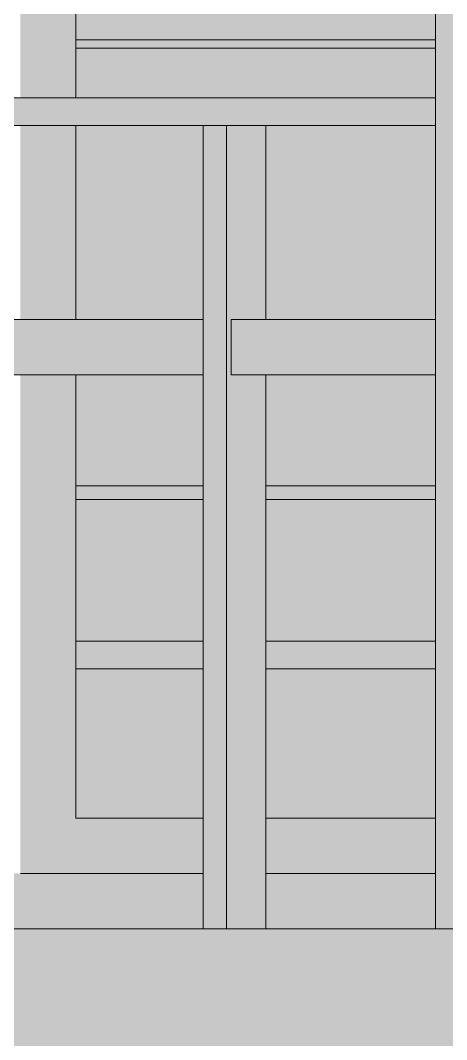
# Model space of a CAD drawing. Header units: centimetres. Extents: x -4381 to 5639, y -3920 to 4826.
# Drawn here: x 22.237 to 22.622, y 32.104 to 33.024 of the extents above; entities that cross this region are included whole.
import ezdxf
from ezdxf.xclip import XClip

# ---------------------------------------------------------------- set-up
doc = ezdxf.new("R2010")
doc.units = ezdxf.units.CM
doc.header["$MEASUREMENT"] = 0
doc.header["$XCLIPFRAME"] = 0
doc.set_wipeout_variables(frame=1)
doc.linetypes.add('Wipeout_Contour', pattern=[100, 0, -100])
for name, color, linetype in [('01- MOBILIER', 7, 'Continuous'), ('Dalles', 7, 'Continuous'), ('Drawing & Figure', 7, 'Continuous'), ('Structural - Bearing', 7, 'Continuous')]:
    doc.layers.add(name, color=color, linetype=linetype)
for name, color, linetype, lineweight in [('01- MOBILIER_Pen_No__1', 7, 'Continuous', 5), ('01- MOBILIER_Pen_No__18', 9, 'Continuous', 5), ('01- MOBILIER_Pen_No__2', 8, 'Continuous', 5), ('Dalles_Pen_No__1', 7, 'Continuous', 5), ('Structural - Bearing_Pen_No__1', 7, 'Continuous', 5), ('Structural - Bearing_Pen_No__18', 9, 'Continuous', 5)]:
    doc.layers.add(name, color=color, linetype=linetype, lineweight=lineweight)
for name, color, linetype, lineweight, true_color in [('01- MOBILIER_Pen_No__102', 7, 'Continuous', 5, 0xcccccc), ('01- MOBILIER_Pen_No__186', 7, 'Continuous', 5, 0xe8e8e8), ('Structural - Bearing_Pen_No__102', 7, 'Continuous', 5, 0xcccccc), ('Structural - Bearing_Pen_No__112', 7, 'Continuous', 5, 0xd5aaaa)]:
    doc.layers.add(name, color=color, linetype=linetype, lineweight=lineweight, true_color=true_color)

# ---------------------------------------------------------------- blocks, each defined once
blk = doc.blocks.new('Drawing_8_8', base_point=(-322.57542, 32.20361))
at = {"color": 254, "linetype": 'Wipeout_Contour', "lineweight": 0, "ltscale": 243.264793}
blk.add_wipeout([(20.11205, 32.60361), (20.76205, 32.60361), (20.76205, 35.20361), (22.61205, 35.20361), (22.61205, 35.30361), (20.11205, 35.30361)], dxfattribs=at).dxf.layer = 'Structural - Bearing'
at = {"color": 254, "linetype": 'Wipeout_Contour', "lineweight": 0, "ltscale": 156.698341}
blk.add_wipeout([(22.40215, 32.25361), (22.1383, 32.25361), (22.14413, 32.20361), (22.40215, 32.20361)], dxfattribs=at).dxf.layer = 'Structural - Bearing'
at = {"color": 254, "linetype": 'Wipeout_Contour', "lineweight": 0, "ltscale": 157.314127}
blk.add_wipeout([(22.45872, 32.25361), (22.45872, 32.20361), (22.61205, 32.20361), (22.61205, 32.25361)], dxfattribs=at).dxf.layer = 'Structural - Bearing'
at = {"layer": 'Structural - Bearing_Pen_No__18', "linetype": 'Continuous', "ltscale": 10}
for points in [[(22.40215, 32.25361), (22.1383, 32.25361), (22.14413, 32.20361), (22.40215, 32.20361)], [(22.45872, 32.25361), (22.45872, 32.20361), (22.61205, 32.20361), (22.61205, 32.25361)]]:
    blk.add_hatch(color=256, dxfattribs=at).paths.add_polyline_path(points)
at = {"color": 254, "linetype": 'Wipeout_Contour', "lineweight": 0, "ltscale": 162.659805}
blk.add_wipeout([(22.23705, 35.10361), (22.23705, 32.95361), (22.28705, 32.95361), (22.28705, 35.10361)], dxfattribs=at).dxf.layer = 'Structural - Bearing'
at = {"color": 254, "linetype": 'Wipeout_Contour', "lineweight": 0, "ltscale": 158.711717}
blk.add_wipeout([(22.23705, 32.92861), (22.23705, 32.75361), (22.28705, 32.75361), (22.28705, 32.92861)], dxfattribs=at).dxf.layer = 'Structural - Bearing'
at = {"color": 254, "linetype": 'Wipeout_Contour', "lineweight": 0, "ltscale": 159.326686}
blk.add_wipeout([(22.61205, 32.92861), (22.45872, 32.92861), (22.45872, 32.75361), (22.61205, 32.75361)], dxfattribs=at).dxf.layer = 'Structural - Bearing'
at = {"color": 254, "linetype": 'Wipeout_Contour', "lineweight": 0, "ltscale": 157.594007}
blk.add_wipeout([(22.23705, 32.70361), (22.23705, 32.30361), (22.28705, 32.30361), (22.28705, 32.70361)], dxfattribs=at).dxf.layer = 'Structural - Bearing'
at = {"layer": 'Structural - Bearing_Pen_No__102', "linetype": 'Continuous', "ltscale": 10}
blk.add_hatch(color=256, dxfattribs=at).paths.add_polyline_path([(22.61205, 32.92861), (22.45872, 32.92861), (22.45872, 32.75361), (22.61205, 32.75361)])
at = {"layer": 'Structural - Bearing_Pen_No__18', "linetype": 'Continuous', "ltscale": 10}
for points in [[(22.23705, 35.10361), (22.23705, 32.95361), (22.28705, 32.95361), (22.28705, 35.10361)], [(22.23705, 32.92861), (22.23705, 32.75361), (22.28705, 32.75361), (22.28705, 32.92861)], [(22.23705, 32.70361), (22.23705, 32.30361), (22.28705, 32.30361), (22.28705, 32.70361)]]:
    blk.add_hatch(color=256, dxfattribs=at).paths.add_polyline_path(points)
at = {"color": 254, "linetype": 'Wipeout_Contour', "lineweight": 0, "ltscale": 157.478064}
blk.add_wipeout([(22.45872, 32.25361), (22.61205, 32.25361), (22.61205, 32.30361), (22.45872, 32.30361)], dxfattribs=at).dxf.layer = 'Structural - Bearing'
at = {"layer": 'Structural - Bearing_Pen_No__18', "linetype": 'Continuous', "ltscale": 10}
blk.add_hatch(color=256, dxfattribs=at).paths.add_polyline_path([(22.45872, 32.25361), (22.61205, 32.25361), (22.61205, 32.30361), (22.45872, 32.30361)])
at = {"color": 254, "linetype": 'Wipeout_Contour', "lineweight": 0, "ltscale": 163.069497}
blk.add_wipeout([(22.28705, 32.95361), (22.61205, 32.95361), (22.61205, 35.10361), (22.28705, 35.10361)], dxfattribs=at).dxf.layer = 'Structural - Bearing'
at = {"color": 254, "linetype": 'Wipeout_Contour', "lineweight": 0, "ltscale": 158.896546}
blk.add_wipeout([(22.28705, 32.75361), (22.40215, 32.75361), (22.40215, 32.92861), (22.28705, 32.92861)], dxfattribs=at).dxf.layer = 'Structural - Bearing'
at = {"color": 254, "linetype": 'Wipeout_Contour', "lineweight": 0, "ltscale": 196.754446}
blk.add_wipeout([(22.28705, 32.30361), (22.23705, 32.30361), (22.23705, 32.25361), (22.40215, 32.25361), (22.40215, 32.30361)], dxfattribs=at).dxf.layer = 'Structural - Bearing'
at = {"layer": 'Structural - Bearing_Pen_No__102', "linetype": 'Continuous', "ltscale": 10}
for points in [[(22.28705, 32.95361), (22.61205, 32.95361), (22.61205, 35.10361), (22.28705, 35.10361)], [(22.28705, 32.75361), (22.40215, 32.75361), (22.40215, 32.92861), (22.28705, 32.92861)]]:
    blk.add_hatch(color=256, dxfattribs=at).paths.add_polyline_path(points)
at = {"layer": 'Structural - Bearing_Pen_No__18', "linetype": 'Continuous', "ltscale": 10}
blk.add_hatch(color=256, dxfattribs=at).paths.add_polyline_path([(22.28705, 32.30361), (22.23705, 32.30361), (22.23705, 32.25361), (22.40215, 32.25361), (22.40215, 32.30361)])
at = {"color": 254, "linetype": 'Wipeout_Contour', "lineweight": 0, "ltscale": 158.213312}
blk.add_wipeout([(22.45872, 32.70361), (22.45872, 32.30361), (22.61205, 32.30361), (22.61205, 32.70361)], dxfattribs=at).dxf.layer = 'Structural - Bearing'
at = {"layer": 'Structural - Bearing_Pen_No__102', "linetype": 'Continuous', "ltscale": 10}
blk.add_hatch(color=256, dxfattribs=at).paths.add_polyline_path([(22.45872, 32.70361), (22.45872, 32.30361), (22.61205, 32.30361), (22.61205, 32.70361)])
at = {"color": 254, "linetype": 'Wipeout_Contour', "lineweight": 0, "ltscale": 159.0751}
blk.add_wipeout([(22.21542, 32.92861), (22.33658, 32.92861), (22.33658, 32.95361), (22.21542, 32.95361)], dxfattribs=at).dxf.layer = '01- MOBILIER'
at = {"color": 254, "linetype": 'Wipeout_Contour', "lineweight": 0, "ltscale": 157.780141}
blk.add_wipeout([(22.40215, 32.70361), (22.28705, 32.70361), (22.28705, 32.30361), (22.40215, 32.30361)], dxfattribs=at).dxf.layer = 'Structural - Bearing'
at = {"layer": '01- MOBILIER_Pen_No__18', "linetype": 'Continuous', "ltscale": 10}
blk.add_hatch(color=256, dxfattribs=at).paths.add_polyline_path([(22.21542, 32.92861), (22.33658, 32.92861), (22.33658, 32.95361), (22.21542, 32.95361)])
at = {"layer": 'Structural - Bearing_Pen_No__102', "linetype": 'Continuous', "ltscale": 10}
blk.add_hatch(color=256, dxfattribs=at).paths.add_polyline_path([(22.40215, 32.70361), (22.28705, 32.70361), (22.28705, 32.30361), (22.40215, 32.30361)])
at = {"layer": 'Structural - Bearing_Pen_No__1', "linetype": 'Continuous', "ltscale": 10}
blk.add_line((22.28705, 32.95361), (22.28705, 35.10361), dxfattribs=at)
at = {"color": 254, "linetype": 'Wipeout_Contour', "lineweight": 0, "ltscale": 158.139252}
blk.add_wipeout([(22.40215, 32.20361), (22.42337, 32.20361), (22.42337, 32.92861), (22.40215, 32.92861)], dxfattribs=at).dxf.layer = '01- MOBILIER'
at = {"layer": '01- MOBILIER_Pen_No__2', "linetype": 'Continuous', "ltscale": 10}
blk.add_hatch(color=256, dxfattribs=at).paths.add_polyline_path([(22.40215, 32.20361), (22.42337, 32.20361), (22.42337, 32.92861), (22.40215, 32.92861)])
at = {"layer": '01- MOBILIER_Pen_No__1', "linetype": 'Continuous', "ltscale": 10}
for p, q in [((22.40215, 32.60361), (22.28705, 32.60361)), ((22.40215, 32.59111), (22.28705, 32.59111)), ((22.40215, 32.46331), (22.28705, 32.46331)), ((22.40215, 32.43831), (22.28705, 32.43831))]:
    blk.add_line(p, q, dxfattribs=at)
at = {"layer": 'Structural - Bearing_Pen_No__1', "linetype": 'Continuous', "ltscale": 10}
for p, q in [((22.40215, 32.30361), (22.28705, 32.30361)), ((22.23705, 32.25361), (22.40215, 32.25361))]:
    blk.add_line(p, q, dxfattribs=at)
at = {"color": 254, "linetype": 'Wipeout_Contour', "lineweight": 0, "ltscale": 397.627442}
blk.add_wipeout([(22.45872, 32.92861), (22.42337, 32.92861), (22.42337, 32.20361), (22.45872, 32.20361), (22.45872, 32.70361), (22.43044, 32.70361), (22.42733, 32.70361), (22.42733, 32.75361), (22.43044, 32.75361), (22.45872, 32.75361)], dxfattribs=at).dxf.layer = '01- MOBILIER'
at = {"color": 254, "linetype": 'Wipeout_Contour', "lineweight": 0, "ltscale": 278.045854}
blk.add_wipeout([(22.08879, 32.75361), (22.08989, 32.75121), (22.09468, 32.74), (22.09917, 32.72252), (22.10339, 32.70361), (22.40215, 32.70361), (22.40215, 32.75361)], dxfattribs=at).dxf.layer = '01- MOBILIER'
at = {"layer": '01- MOBILIER_Pen_No__186', "linetype": 'Continuous', "ltscale": 10}
blk.add_hatch(color=256, dxfattribs=at).paths.add_polyline_path([(22.45872, 32.92861), (22.42337, 32.92861), (22.42337, 32.20361), (22.45872, 32.20361), (22.45872, 32.70361), (22.43044, 32.70361), (22.42733, 32.70361), (22.42733, 32.75361), (22.43044, 32.75361), (22.45872, 32.75361)])
at = {"layer": '01- MOBILIER_Pen_No__2', "linetype": 'Continuous', "ltscale": 10}
blk.add_hatch(color=256, dxfattribs=at).paths.add_polyline_path([(22.08879, 32.75361), (22.08989, 32.75121), (22.09468, 32.74), (22.09917, 32.72252), (22.10339, 32.70361), (22.40215, 32.70361), (22.40215, 32.75361)])
at = {"layer": '01- MOBILIER_Pen_No__1', "linetype": 'Continuous', "ltscale": 10}
for p, q in [((22.08879, 32.75361), (22.40215, 32.75361)), ((22.10339, 32.70361), (22.40215, 32.70361))]:
    blk.add_line(p, q, dxfattribs=at)
at = {"layer": 'Structural - Bearing_Pen_No__1', "linetype": 'Continuous', "ltscale": 10}
for p, q in [((22.28705, 32.75361), (22.28705, 32.92861)), ((22.28705, 32.30361), (22.28705, 32.70361))]:
    blk.add_line(p, q, dxfattribs=at)
at = {"color": 254, "linetype": 'Wipeout_Contour', "lineweight": 0, "ltscale": 159.351641}
blk.add_wipeout([(22.33658, 32.92861), (22.46184, 32.92861), (22.46184, 32.95361), (22.33658, 32.95361)], dxfattribs=at).dxf.layer = '01- MOBILIER'
at = {"color": 254, "linetype": 'Wipeout_Contour', "lineweight": 0, "ltscale": 158.717592}
blk.add_wipeout([(22.43044, 32.75361), (22.42733, 32.75361), (22.42733, 32.70361), (22.43044, 32.70361)], dxfattribs=at).dxf.layer = '01- MOBILIER'
at = {"layer": '01- MOBILIER_Pen_No__102', "linetype": 'Continuous', "ltscale": 10}
blk.add_hatch(color=256, dxfattribs=at).paths.add_polyline_path([(22.33658, 32.92861), (22.46184, 32.92861), (22.46184, 32.95361), (22.33658, 32.95361)])
at = {"layer": '01- MOBILIER_Pen_No__2', "linetype": 'Continuous', "ltscale": 10}
blk.add_hatch(color=256, dxfattribs=at).paths.add_polyline_path([(22.43044, 32.75361), (22.42733, 32.75361), (22.42733, 32.70361), (22.43044, 32.70361)])
at = {"layer": '01- MOBILIER_Pen_No__1', "linetype": 'Continuous', "ltscale": 10}
for p, q in [((22.21542, 32.95361), (22.33658, 32.95361)), ((22.21542, 32.92861), (22.33658, 32.92861)), ((22.40215, 32.20361), (22.40215, 32.92861)), ((22.42337, 32.20361), (22.42337, 32.92861))]:
    blk.add_line(p, q, dxfattribs=at)
at = {"color": 254, "linetype": 'Wipeout_Contour', "lineweight": 0, "ltscale": 159.632358}
blk.add_wipeout([(22.46184, 32.92861), (22.58573, 32.92861), (22.58573, 32.95361), (22.46184, 32.95361)], dxfattribs=at).dxf.layer = '01- MOBILIER'
at = {"color": 254, "linetype": 'Wipeout_Contour', "lineweight": 0, "ltscale": 158.924894}
blk.add_wipeout([(22.43044, 32.75361), (22.43044, 32.70361), (22.61205, 32.70361), (22.61205, 32.75361)], dxfattribs=at).dxf.layer = '01- MOBILIER'
at = {"layer": '01- MOBILIER_Pen_No__102', "linetype": 'Continuous', "ltscale": 10}
blk.add_hatch(color=256, dxfattribs=at).paths.add_polyline_path([(22.46184, 32.92861), (22.58573, 32.92861), (22.58573, 32.95361), (22.46184, 32.95361)])
at = {"layer": '01- MOBILIER_Pen_No__186', "linetype": 'Continuous', "ltscale": 10}
blk.add_hatch(color=256, dxfattribs=at).paths.add_polyline_path([(22.43044, 32.75361), (22.43044, 32.70361), (22.61205, 32.70361), (22.61205, 32.75361)])
at = {"layer": '01- MOBILIER_Pen_No__1', "linetype": 'Continuous', "ltscale": 10}
for p, q in [((22.33658, 32.95361), (22.46184, 32.95361)), ((22.33658, 32.92861), (22.46184, 32.92861)), ((22.45872, 32.75361), (22.45872, 32.92861)), ((22.42733, 32.75361), (22.43044, 32.75361)), ((22.42733, 32.75361), (22.42733, 32.70361)), ((22.42733, 32.70361), (22.43044, 32.70361)), ((22.45872, 32.20361), (22.45872, 32.70361))]:
    blk.add_line(p, q, dxfattribs=at)
at = {"color": 254, "linetype": 'Wipeout_Contour', "lineweight": 0, "ltscale": 159.803119}
blk.add_wipeout([(22.58573, 32.92861), (22.61205, 32.92861), (22.61205, 32.95361), (22.58573, 32.95361)], dxfattribs=at).dxf.layer = '01- MOBILIER'
at = {"layer": '01- MOBILIER_Pen_No__102', "linetype": 'Continuous', "ltscale": 10}
blk.add_hatch(color=256, dxfattribs=at).paths.add_polyline_path([(22.58573, 32.92861), (22.61205, 32.92861), (22.61205, 32.95361), (22.58573, 32.95361)])
at = {"layer": '01- MOBILIER_Pen_No__1', "linetype": 'Continuous', "ltscale": 10}
for p, q in [((22.46184, 32.95361), (22.58573, 32.95361)), ((22.46184, 32.92861), (22.58573, 32.92861))]:
    blk.add_line(p, q, dxfattribs=at)
at = {"color": 254, "linetype": 'Wipeout_Contour', "lineweight": 0, "ltscale": 201.485793}
blk.add_wipeout([(22.61205, 35.20361), (22.61205, 32.20361), (22.86205, 32.20361), (22.86205, 32.25361), (22.86205, 35.20361)], dxfattribs=at).dxf.layer = 'Structural - Bearing'
at = {"layer": 'Dalles', "linetype": 'Continuous', "lineweight": 0, "ltscale": 10, "true_color": 0x000000}
for points in [[(22.61205, 31.90361), (22.61205, 32.20361), (18.91205, 32.20361), (18.91205, 31.90361)], [(22.61205, 31.90361), (33.81205, 31.90361), (33.81205, 32.20361), (22.61205, 32.20361)]]:
    blk.add_hatch(color=18, dxfattribs=at).paths.add_polyline_path(points)
at = {"layer": 'Structural - Bearing_Pen_No__112', "linetype": 'Continuous', "ltscale": 10}
blk.add_hatch(color=256, dxfattribs=at).paths.add_polyline_path([(22.61205, 35.20361), (22.61205, 32.20361), (22.86205, 32.20361), (22.86205, 32.25361), (22.86205, 35.20361)])
at = {"layer": '01- MOBILIER_Pen_No__1', "linetype": 'Continuous', "ltscale": 10}
for p, q in [((22.28705, 33.00599), (22.61205, 33.00599)), ((22.28705, 32.99858), (22.61205, 32.99858)), ((22.58573, 32.95361), (22.61205, 32.95361)), ((22.58573, 32.92861), (22.61205, 32.92861)), ((22.43044, 32.75361), (22.61205, 32.75361)), ((22.43044, 32.70361), (22.61205, 32.70361)), ((22.61205, 32.60361), (22.45872, 32.60361)), ((22.61205, 32.59111), (22.45872, 32.59111)), ((22.61205, 32.46331), (22.45872, 32.46331)), ((22.61205, 32.43831), (22.45872, 32.43831))]:
    blk.add_line(p, q, dxfattribs=at)
at = {"layer": 'Dalles_Pen_No__1', "linetype": 'Continuous', "ltscale": 10}
for p, q in [((22.61205, 32.20361), (18.91205, 32.20361)), ((22.86205, 32.20361), (22.61205, 32.20361))]:
    blk.add_line(p, q, dxfattribs=at)
at = {"layer": 'Structural - Bearing_Pen_No__1', "linetype": 'Continuous', "ltscale": 10}
for p, q in [((22.61205, 32.20361), (22.61205, 35.20361)), ((22.61205, 32.30361), (22.45872, 32.30361)), ((22.45872, 32.25361), (22.61205, 32.25361))]:
    blk.add_line(p, q, dxfattribs=at)

msp = doc.modelspace()

# ---------------------------------------------------------------- block references
at = {"layer": 'Drawing & Figure', "color": 151, "linetype": 'Continuous', "lineweight": 5, "ltscale": 10, "true_color": 0x80c2ff}
ref = msp.add_blockref('Drawing_8_8', (-322.57542, 32.20361), dxfattribs=at)
XClip(ref).set_block_clipping_path([(1, 23.6253966175), (50.7463984619, 45.1170657245)])

doc.saveas('drawing.dxf')
